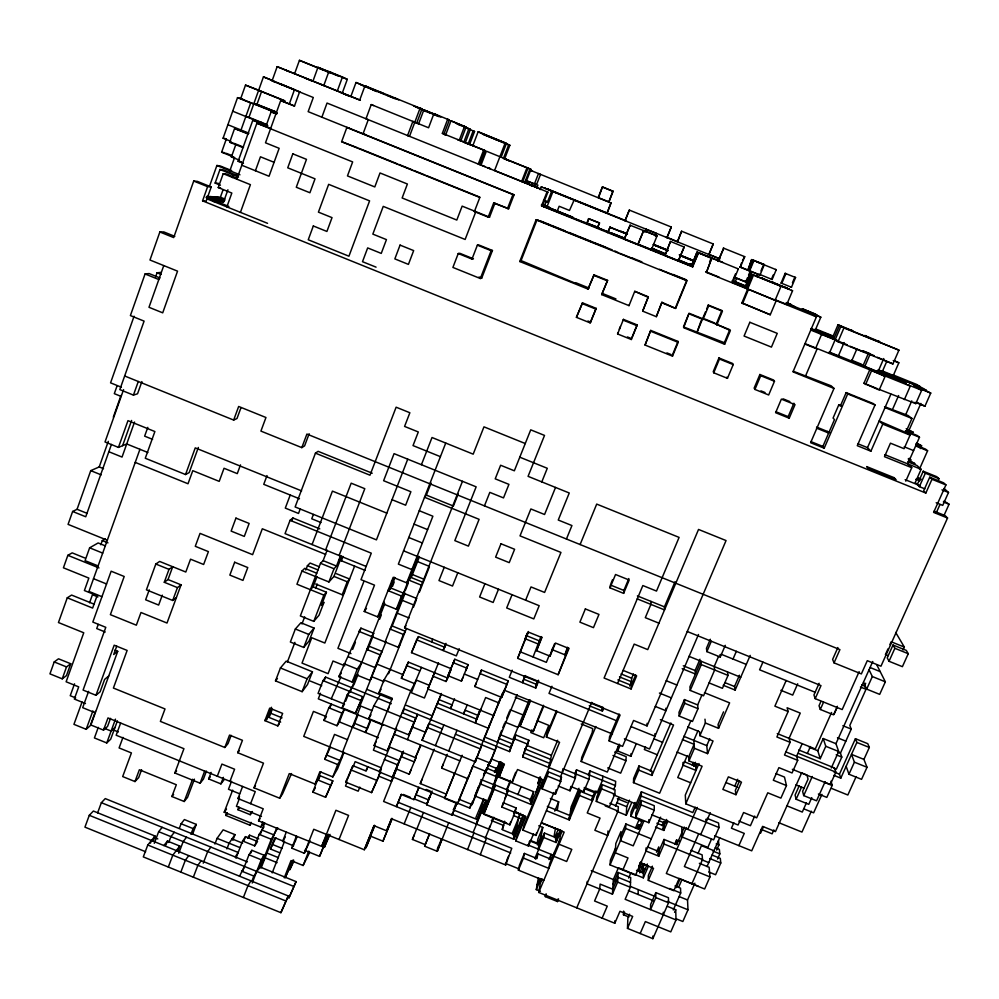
<?xml version="1.0" encoding="UTF-8"?>
<svg xmlns="http://www.w3.org/2000/svg" width="999" height="999" viewBox="0 0 999 999"><rect width="100%" height="100%" fill="white"/><g stroke="black" fill="none" stroke-linecap="round" stroke-linejoin="round"><path stroke-width="1.5" d="M654.245 810.177L654.245 805.706L641.196 800.424L635.851 812.861L635.714 817.382L648.851 822.701L654.245 810.177L641.096 804.844L641.196 800.424M629.582 914.185L627.872 918.106L627.484 928.396L652.859 938.673L652.859 936.038M638.948 765.983L638.823 770.129L651.922 775.424L651.935 771.24L638.948 765.983L633.641 778.421L633.478 782.642L659.627 793.231L690.971 720.466M679.095 878.645L673.813 890.721L648.301 880.381L648.351 875.536L652.397 866.195M648.851 822.701L648.875 819.667M650.923 601.386L650.898 604.395L645.304 617.669L658.915 623.176M619.155 714.048L609.502 736.9L609.153 740.921L622.589 746.353L633.578 720.466L647.052 725.923L647.09 723.313M646.053 847.914L646.016 851.011L658.803 856.18L664.073 844.03L663.998 839.435L676.71 844.58L684.327 827.097M628.608 878.046L630.869 872.801L643.331 877.846L643.568 863.885L646.278 864.984M613.311 794.792L636.138 804.033L635.988 808.416L641.296 796.066L641.395 791.77L692.831 812.587L695.204 807.13M638.111 894.492L638.224 889.622M640.646 862.025L638.798 866.295L638.686 870.828L641.995 863.186M620.691 836.076L625.874 823.988L638.573 829.145L638.698 824.687L641.495 825.823M640.172 933.528L645.366 921.577L670.779 931.88L676.023 919.917L625.149 899.3L630.344 887.274L630.694 877.559L618.144 872.477L613.049 884.34M645.054 345.055L650.724 330.407L678.009 341.421L678.196 342.357L672.514 356.144L645.054 345.055L650.724 330.407M622.802 870.054L628.009 857.954L615.234 852.784L615.809 843.543L620.941 831.58L620.441 840.646L633.229 845.828L643.706 821.465L630.881 816.27L631.056 811.875L635.114 802.422M617.981 746.952L617.694 750.986L630.906 756.33L631.031 753.621M628.883 916.97L623.463 914.772L623.626 911.1M660.639 817.157L635.551 875.224L610.052 864.884L625.661 828.483L625.874 823.988M616.545 811.275L626.286 815.221L626.698 806.705L629.495 800.149M580.107 544.542L596.703 504.095L679.095 537.4L656.505 591.071L642.844 585.551L604.083 678.034L631.106 688.973L631.655 678.221L633.453 673.95M607.692 767.919L620.666 773.164L625.961 760.726L626.173 756.68L614.71 752.047M587.25 881.418L587 883.853L612.424 894.155L617.607 882.117L618.144 872.477M541.021 879.095L538.711 892.432L614.797 923.251L614.947 920.678M612.424 894.155L613.349 879.545L618.406 867.756L629.482 872.239M576.748 907.841L618.069 811.088L618.331 806.717L609.852 803.283M610.052 864.884L610.377 860.151L615.521 848.139M614.785 794.193L615.084 789.847L602.035 784.565L596.753 797.027L596.303 801.423L609.44 806.742L614.785 794.193L601.635 788.873L602.035 784.565M613.623 789.697L615.384 785.576L615.671 781.355L589.959 770.941L588.236 775.049M608.004 830.943L607.654 835.476L594.867 830.294L600.049 818.106L587.237 812.924L596.465 791.171M661.962 302.897L675.636 308.429L661.9 302.272L656.331 316.671L642.669 311.151L648.326 296.79L634.752 291.321L629.008 305.632L601.685 294.605L607.604 280.357L594.043 274.875L588.036 289.086L519.755 261.513L536.076 219.842L537.937 219.917M623.875 590.446L610.352 584.977L610.002 587.849L623.626 593.369L623.875 590.446L628.846 578.533M602.822 776.148L602.434 780.331L597.19 792.707L584.253 787.474M589.248 705.744L602.397 711.063L602.784 707.354L591.046 702.609M651.498 249.837L664.785 254.583M570.679 786.475L583.716 791.757L588.985 779.282L589.959 770.941M583.716 791.757L584.065 788.898M579.595 795.504L580.157 791.258L592.882 796.415L592.419 800.699L579.595 795.504L569.293 819.942L546.565 810.738M642.669 311.151L648.326 296.79M619.168 744.155L607.33 772.065L581.193 761.488L581.743 757.417L592.245 732.454L592.707 728.621L581.231 723.975M545.691 894.242L545.304 896.615L557.504 901.56L557.842 899.162M569.293 819.942L571.166 806.88L578.995 788.286M558.216 786.001L570.042 790.796L575.324 778.221L576.523 769.842L615.384 785.576M570.042 790.796L570.466 787.911M554.682 851.66L553.946 856.33L566.67 861.488L571.79 849.4L559.04 844.23L560.439 835.139L562.125 831.143M556.843 838.074L544.48 833.066L543.681 837.487L556.131 842.532L557.542 833.666L555.357 838.848M554.07 836.563L555.469 828.034M557.242 810.389L558.653 801.822L550.324 798.451M560.739 781.455L561.463 777.147L548.214 771.777L542.919 784.452L542.057 788.823L555.382 794.217L560.739 781.455L547.377 776.048L548.214 771.777M562.175 772.901L562.649 770.104M636.937 325.699L637.075 324.887L623.438 319.38L617.594 333.966L631.318 339.51L636.937 325.699L623.189 320.142L623.438 319.38M555.382 794.217L556.156 789.809M540.409 891.295L536.288 889.622L538.386 877.809M548.938 859.59L551.148 854.357L550.399 858.965L537.862 853.895L537.012 858.541L524.388 853.421L519.38 865.384L518.381 870.141L543.768 880.431M538.711 849.312L542.769 827.409L538.773 825.786M542.882 780.082L523.913 825.561L522.927 830.144L535.976 835.439L536.426 833.116M549.025 767.569L551.398 755.331L557.692 740.234M631.318 339.51L631.505 338.586L627.422 336.938M525.137 816.233L516.77 836.313L515.746 840.858L528.483 846.016L529.408 841.433M518.381 870.141L523.426 858.091L524.388 853.421M536.038 792.195L540.859 778.508M551.673 649.45L564.972 654.832L567.42 647.24M522.927 830.144L559.565 742.294L546.378 736.962L547.215 733.041L556.53 710.601M523.526 643.244L517.669 658.341L558.141 674.712L568.581 647.789M495.254 785.027L483.753 814.285L509.865 824.862L515.034 812.412L501.96 807.117L508.254 790.284L495.254 785.027L494.043 789.322L530.944 804.407L533.653 791.695L510.039 782.13M296.416 836.163L291.72 848.151L304.308 853.258L313.761 829.27L364.298 849.749L373.938 825.674L386.601 830.806L391.458 818.73L505.681 864.997L511.775 848.313L398.226 802.322L396.328 806.618L401.211 794.467L413.936 799.625L418.956 787.312M451.673 814.06L513.848 839.247L519.717 813.561M505.681 864.997L506.505 861.463M515.034 812.412L516.096 807.954L503.121 802.697M530.294 699.974L520.017 726.285L533.204 731.618L539.348 715.122M509.865 824.862L510.589 821.827M541.745 636.937L536.538 650.699L550.049 656.168L550.586 653.908M575.324 778.221L522.727 756.93L528.921 740.321L515.859 735.027L510.689 747.589L484.59 737.025L502.335 693.581M522.727 756.93L523.401 754.22M504.67 821.203L502.509 829.807L514.86 834.814M503.808 764.26L499.2 776.785L512.312 782.092L513.399 777.846M512.2 670.179L509.29 677.31L535.776 688.036L537.574 680.968L535.851 685.164M501.96 807.117L502.734 804.17M410.626 730.893L415.734 718.144L402.485 712.774L404.42 709.028L509.577 751.598L515.859 735.027M486.538 838.086L480.294 854.707M488.973 829.17L489.772 826.26M509.577 751.598L511.775 743.631L498.826 738.386M533.079 656.98L541.021 636.563M498.801 772.539L497.639 776.648L510.439 781.83L506.505 791.333M500.274 762.112L492.594 788.885L479.82 783.703L481.493 779.62M523.876 677.996L524.537 675.686L536.276 680.444M506.63 823.001L482.554 813.261L487.15 800.848M634.752 291.321L648.276 297.377M473.913 832.979L467.607 849.575M476.535 824.138L483.966 799.088M481.955 744.954L476.76 757.667L489.997 763.024L495.204 750.324L499.6 735.813M489.997 763.024L496.428 746.278M472.989 766.158L486.101 771.478L487.375 767.307L472.09 804.57L459.14 799.325L463.636 788.311M484.415 772.839L483.566 775.586L486.376 768.718M479.383 785.102L474.026 798.85M472.09 804.57L473.464 800.211M629.008 305.632L629.208 304.995M428.496 799.587L430.07 795.691L426.66 804.769L452.11 815.084L457.067 802.934L469.817 808.091L470.729 805.219M507.005 684.44L508.154 680.843L481.468 670.042L474.85 686.55L501.698 697.427L507.005 684.44L480.119 673.551L481.468 670.042M501.698 697.427L508.154 680.843M500.037 699.213L498.838 702.884L485.639 697.539L475.287 722.976L479.333 711.725L477.097 717.232M494.867 711.85L493.643 715.609L427.734 688.923L434.54 672.702M489.722 724.45L488.461 728.296L435.801 706.98L425.624 732.317L412.5 727.01L408.728 734.839L368.743 718.643L373.826 705.781L380.244 694.78M442.22 728.87L428.971 723.501L422.065 740.234L475.387 761.825L484.59 737.025M475.387 761.825L476.76 757.667M617.594 333.966L617.882 333.092M454.595 773.388L444.592 798.426L457.642 803.708L459.14 799.325M448.688 822.764L437.3 851.335L424.625 846.203L429.558 833.653M452.11 815.084L456.88 802.684M437.2 849.487L438.374 846.116M437.3 851.335L441.608 840.084M160.052 277.984L149.126 273.564L145.067 273.963L130.394 315.572L144.093 321.116L119.83 389.61L133.441 395.104L137.55 393.768L141.883 381.606M174.8 236.363L163.824 231.93L159.865 231.993L149.975 260.015L177.547 271.154L162.712 312.837L148.988 307.292L163.761 265.584M134.078 316.221L110.564 382.842L121.354 387.212M103.509 468.668L99.226 466.933L90.747 470.641L77.06 509.29L72.64 511.476L68.069 524.375L107.305 540.259M117.133 385.701L114.311 393.656L120.941 396.341M155.632 276.873L157.068 272.789L160.951 272.415M211.214 186.975L207.617 186.676L202.572 200.861L206.206 201.049L211.214 186.975L197.427 181.406L193.706 181.056L173.689 237.575L159.865 231.993M113.337 417.12L121.029 395.417M123.576 389.647L105.02 441.97L118.444 447.402L126.723 443.956L147.864 452.51M84.828 557.991L72.19 552.872L67.857 555.319L63.424 567.807L88.849 578.096L84.403 590.534L97.103 595.679L92.632 608.079L67.27 597.814L58.454 622.539L83.754 632.779L66.121 681.78L78.709 686.875L74.313 699.038L85.477 703.558M99.226 466.933L108.292 441.371M111.438 444.443L85.739 516.77L72.64 511.476M230.956 141.383L223.089 138.199L237.525 97.64L242.794 99.238M133.441 395.104L138.287 381.493M209.553 186.114L216.883 165.497L220.18 165.946L231.631 170.567M233.179 156.868L221.628 152.198L226.373 138.861L223.089 138.199M258.716 90.247L245.504 85.115L240.709 98.614L277.297 113.386M118.444 447.402L127.972 420.654L154.882 431.543L145.28 458.254L185.539 474.537L189.186 472.589L198.364 447.452M220.442 185.202L215.135 183.067L219.98 169.493L223.326 169.917L236.501 175.237L233.254 174.862L232.292 177.572M243.019 147.615L229.695 142.233L234.578 128.546L248.414 133.566M122.615 445.666L131.606 420.454M105.282 545.841L98.139 542.957L89.635 547.814L85.065 560.639L98.102 565.921M134.553 422.015L122.04 457.067L108.854 451.723M226.873 206.893L231.83 193.057L218.257 187.562L223.214 173.676L226.611 174.076L237.412 178.434M239.261 160.102L231.406 156.93L235.727 144.843M241.021 130.02L250.687 102.959L256.818 104.795L261.601 91.421L258.591 90.397M54.221 661.937L49.95 673.863L62.238 678.845L66.471 675.599L70.729 663.748L58.504 658.803L54.221 661.937L66.521 666.92L70.729 663.748M227.922 189.773L223.564 201.948L220.192 201.773L206.843 196.378L220.392 197.228L223.027 189.885M229.87 170.742L234.615 157.442L231.406 156.93M245.854 116.508L248.963 117.333L263.436 76.873L273.626 80.919M100.799 544.755L102.298 540.571L105.357 538.811M243.444 163.411L238.124 161.264L252.822 120.217L267.869 125.837M139.935 449.3L88.948 591.433L101.96 596.703M147.802 427.372L144.643 436.151L152.585 439.36M236.813 179.171L256.868 123.239L270.879 128.434M349.325 128.272L346.853 127.497L341.633 141.696L479.82 197.477L474.4 211.551L488.199 217.133L493.643 203.059L508.641 208.766L514.073 194.78L308.154 111.651L313.299 97.502L272.065 80.869L277.16 66.658L359.74 99.987L364.985 85.789L422.003 108.978L416.72 123.027L412.874 121.391L407.53 135.639L409.515 136.351L420.129 108.042L422.003 108.978M62.238 678.845L66.521 666.92M89.56 602.784L92.457 594.705L97.977 596.94M276.76 113.811L271.129 111.863L266.184 125.612L252.822 120.217M240.434 212.375L250.412 184.665L223.214 173.676M255.419 170.754L260.452 156.793L274.088 162.313M294.568 105.956L280.707 100.574L265.497 142.807L279.158 148.314L269.043 176.249L241.808 165.247M74.525 683.816L70.242 695.704L75.699 697.914M294.53 73.914L299.438 60.327L324.413 70.417M98.227 624.425L96.728 628.571L105.232 632.017M289.485 103.484L294.48 89.66L263.436 76.873M299.55 91.958L294.43 106.106L280.707 100.574M82.043 701.997L73.938 724.35L86.189 729.307L90.222 725.711L95.454 711.375M88.599 691.345L82.68 707.679L95.33 712.799M321.129 84.44L323.776 85.552L328.871 71.553L331.431 72.752L317.969 67.32L312.924 81.219L310.227 80.082M181.081 584.84L177.447 587.612L164.273 582.28L168.019 579.545L181.081 584.84L167.008 623.039L140.984 612.499L136.351 625.187L110.377 614.66L124.201 576.485L111.151 571.203L92.82 622.065L105.794 627.322L83.079 690.072L95.966 695.292L114.186 645.192L127.135 650.436L113.399 688.049L165.01 708.953L160.377 721.39L224.825 747.489L228.034 743.581L231.156 735.364M86.189 729.307L92.882 710.913M116.733 646.191L113.699 654.507L117.732 651.311L114.897 650.162M117.732 651.311L90.884 724.999L103.521 730.119L107.567 726.41L110.527 718.343M185.539 474.537L195.255 447.877L301.611 490.896M325.587 554.383L262.312 528.783L252.61 554.67L200.037 533.391L195.28 546.303L208.404 551.623L203.634 564.485L190.534 559.19L185.802 572.027L159.64 561.438L155.819 564.035L146.416 589.835L172.702 600.474L176.373 597.602M98.277 727.384L94.418 737.949L106.756 742.944L110.677 739.223L117.42 720.853M149.251 589.872L145.629 599.787L158.654 605.069L162.288 595.154M321.878 117.195L327.035 103.059L547.889 192.12L542.445 206.019L611.613 233.316M103.521 730.119L107.992 717.931L183.941 748.701L174.825 772.976L200.087 783.204L203.409 779.108L206.443 771.091M342.432 77.035L347.302 79.333L342.257 93.094L337.312 91.021L342.432 77.035L328.871 71.553M164.273 582.28L169.006 569.368L172.715 566.733L168.019 579.545M106.756 742.944L115.472 719.155M120.642 723.051L116.171 735.239L255.257 791.595L250.599 803.671M380.969 92.407L383.141 93.456L356.006 82.505L350.861 96.491L360.352 100.312M124.663 375.986L233.666 420.067L238.661 406.468L265.959 417.507L260.914 431.093L301.81 447.627L304.595 445.866L309.153 433.753M153.122 841.27L155.082 836.051L93.382 811.038L89.298 815.296L84.94 827.147L145.642 851.747M240.959 407.729L236.988 418.519L233.666 420.067M172.702 600.474L177.447 587.612M122.977 737.387L119.093 747.939L131.418 752.934L122.677 776.573L134.977 781.555L138.686 777.584L141.596 769.767M97.615 812.849L101.361 802.684L105.27 798.601L238.174 852.472L235.215 856.942M443.831 134.291L449.363 120.017L433.916 113.611L428.583 127.772L371.228 104.583L365.959 118.856L368.269 119.705L363.049 133.816L365.372 134.528M240.509 464.872L237.275 473.626L224.038 468.269L219.206 481.368L192.782 470.679L188.012 483.753L135.227 462.4M134.977 781.555L139.361 769.767L176.323 784.739L171.89 796.515L184.191 801.498L187.55 797.377L194.43 779.17M267.008 475.586L263.748 484.328L299.488 498.788M155.082 836.051L147.777 845.004L143.307 856.905L280.919 912.686L288.261 895.953L89.298 815.296M418.606 123.839L423.851 109.89L437.412 115.36M150.474 843.119L151.461 840.496M301.81 447.627L306.905 434.066L839.922 649.612L834.04 662.861L861.363 673.913L867.294 660.676L880.968 666.208L947.539 518.019L945.179 515.646L934.14 511.188M154.283 843.318L158.666 831.668L162.188 827.347M290.222 495.042L285.302 508.104L298.514 513.449L300.162 509.103M165.959 844.967L167.432 841.058L179.77 846.053L177.797 851.26M319.78 528.858L292.932 517.994L290.072 520.317L285.04 533.628L366.133 566.433M372.227 473.214L318.119 451.336L315.447 453.146L295.117 506.955L376.448 539.86L407.742 459.178M168.719 842.457L170.916 836.638L174.363 832.279M184.191 801.498L192.607 779.232M291.933 520.629L292.932 517.994M179.47 828.034L181.094 823.75L184.39 819.567L196.303 824.4L192.532 834.327M445.404 134.965L442.357 133.329L447.714 119.168L449.363 120.017M168.319 867.045L172.827 855.156L179.77 846.053M200.087 783.204L204.67 771.103M445.716 134.778L450.986 120.842L466.058 127.098L460.801 140.909L457.704 139.573L485.027 150.599L479.67 164.585L478.259 164.098L483.666 150.012L442.357 133.329M178.759 853.246L183.179 841.595L186.526 837.212M223.988 779.907L220.904 783.89L208.654 778.92L211.126 772.402M190.921 834.315L193.094 828.608L196.303 824.4M224.825 747.489L229.533 735.089L242.445 740.309L237.712 752.709L263.486 763.161L253.996 787.824L279.708 798.238L282.492 793.955L291.546 773.551M313.386 514.448L311.738 518.793L320.991 522.539M180.831 872.115L185.352 860.239L188.761 855.619M217.307 776.223L221.928 764.085L234.59 769.218L229.957 781.343M459.265 140.247L464.56 126.324M468.968 128.596L463.798 142.195L465.259 142.832L470.404 129.333L457.043 123.789M220.904 783.89L223.389 777.359M316.758 573.214L304.72 568.344L301.973 571.053L296.94 584.24L323.863 595.129L326.436 592.232L313.087 586.838L310.402 589.685M312.063 544.567L332.43 491.121L386.813 513.124M305.781 570.004L307.442 565.671L310.102 563.049L319.318 566.783M469.518 144.655L474.55 131.481L473.189 130.769L468.119 144.056L466.695 143.444M193.344 877.184L197.877 865.321L201.199 860.651M472.814 145.717L478.134 131.793L506.456 143.394L501.136 157.193L499.925 156.656M231.543 781.268L228.484 789.272L239.623 793.78M203.247 863.173L207.692 851.535L210.864 847.077M263.661 822.814L260.864 827.085L224.201 812.237L232.655 790.147M275.487 680.881L280.432 667.969L286.176 661.151L312.45 671.79L307.53 684.502L302.123 691.67L275.487 680.881L277.435 678.533M295.354 628.995L290.359 642.02L303.746 647.439L309.141 640.921L314.086 628.096L300.886 622.752L295.354 628.995L308.753 634.415L314.086 628.096M327.148 550.112L323.127 560.639L320.504 563.286L300.349 615.933L313.773 621.366L319.031 615.234L324.001 602.322L321.428 605.269L326.436 592.232M325.587 550.037L351.186 483.179L364.797 488.686L339.098 555.506M313.087 586.838L316.983 576.66M214.91 844.043L217.095 838.336L223.139 829.844L234.977 834.64L232.817 840.259M251.336 823.101L249.925 825.199L225.861 815.446L226.96 812.574M264.897 720.654L269.68 708.154L282.642 713.411L277.834 725.898L264.897 720.654L270.704 713.261L282.03 717.844M287.362 662.037L294.917 642.332M301.96 623.95L304.683 616.87M315.597 588.399L317.232 584.115M266.758 719.68L271.516 707.28M326.698 835.214L321.641 846.39L258.566 820.828L263.224 808.79L237.962 798.551L242.607 786.475M269.131 717.344L272.277 709.153M481.043 165.06L486.376 151.186L530.956 169.343L525.724 182.767L523.726 182.118L538.848 188.062L537.962 187.775M239.485 798.338L236.426 806.318L261.463 816.47M252.422 811.525L250.25 814.697L237.924 809.702L238.936 807.08M303.746 647.439L308.753 634.415M313.773 621.366L323.863 595.129M301.973 571.053L328.921 581.955L334.003 568.743L336.513 566.058L340.559 555.531M226.898 848.9L229.096 843.206L234.977 834.64M328.921 581.955L333.966 576.411L341.77 556.156M458.241 253.534L452.897 267.432L480.332 278.521L481.718 278.097L492.445 250.487L478.783 244.967L477.372 245.142L471.99 259.078L458.241 253.534L459.802 253.296L473.439 258.803L471.99 259.078M341.408 560.789L343.069 556.468M505.282 142.757L494.58 170.517L536.126 187.2M250.25 814.697L251.261 812.075M508.753 144.655L503.508 158.229L504.67 158.741L509.865 145.267L482.23 133.953L503.296 142.607M235.964 858.203L242.607 840.971L245.504 836.65L257.517 841.508L254.708 845.878L242.607 840.971M243.856 840.921L245.504 836.65M249.925 825.199L251.036 822.327M302.123 691.67L307.105 678.771L312.45 671.79M315.734 584.028L342.232 594.755L347.24 581.78L349.6 579.033L336.438 573.701M248.539 837.999L249.613 835.201L258.753 838.91M354.595 566.121L324.85 643.031L311.775 637.737L302.01 663.099L328.084 673.663L333.004 661.013L344.755 665.771M488.199 217.133L489.535 217.183L494.93 203.234L508.641 208.766M239.498 876.273L244.468 866.445M242.782 870.791L248.976 854.794L251.86 850.311L264.048 855.244L258.429 869.692M250.749 853.196L251.86 850.311M260.864 827.085L262.874 821.902M254.708 845.878L259.178 834.365L264.011 826.897M260.289 834.365L264.735 822.901M323.039 680.619L318.069 693.418L344.518 704.12L342.095 707.854L355.419 713.249L362.762 696.69L323.039 680.619L325.587 677.11L391.283 703.708M324.488 679.932L325.587 677.11M480.332 278.521L491.133 250.699L492.445 250.487M507.467 208.641L512.937 194.543L514.073 194.78M279.708 798.238L289.273 773.601L315.06 784.053L320.092 775.736L332.804 780.881L325.587 797.277L312.799 792.095L320.804 771.678M320.479 693.269L318.306 698.85L383.316 725.174M363.886 581.493L337.924 648.326L350.999 653.621M243.381 897.477L247.989 885.626L250.936 880.818M521.653 181.443L527.035 167.595L528.034 168.044L522.702 181.781L520.604 181.106M251.835 881.28L253.858 876.086L259.553 866.807L296.079 881.605L288.948 897.901L296.079 881.605M252.21 883.016L261.251 859.777L264.048 855.244M524.737 182.442L529.994 168.918M260.115 867.994L271.291 839.272L277.759 827.834M261.226 867.744L276.785 827.784M474.85 686.55L476.248 682.954M279.695 852.759L270.479 849.025L274.875 837.761L284.091 841.495M270.479 849.025L275.849 837.736M383.928 681.63L372.177 676.872L370.005 680.344L356.843 675.024L352.197 682.055L338.836 676.648C346.041 660.401 353.534 644.28 360.939 628.146L374.051 633.453M384.39 602.26L379.857 613.848L377.697 616.92L364.235 611.475L374.5 585.139L361.001 579.67L371.278 553.171L290.072 520.317M421.428 464.71L432.018 437.512L473.189 454.158L483.966 426.848L525.262 443.531M331.293 698.763L340.921 676.773M531.243 185.839L532.267 183.204L533.004 183.454L531.98 186.076M336.988 725.724L341.933 713.099L344.305 709.377L339.398 721.915L336.988 725.724L323.901 720.416L328.833 707.791L331.306 704.12L329.67 708.303M352.659 649.375L355.407 642.32M359.827 630.981L360.939 628.146M534.852 186.975L535.851 184.415L525.549 180.344M536.775 187.974L537.899 185.102L536.538 184.64L540.521 174.438L538.498 173.551L534.44 183.941L535.851 184.415M293.594 845.828L282.655 841.395L286.214 832.279M272.203 872.889L284.54 841.295M540.197 189.598L541.246 186.925L542.607 187.375M472.664 766.196L467.857 778.708L441.683 768.119L443.294 763.985M456.993 730.319L448.713 751.023M342.095 707.854L347.14 694.979L354.17 684.215L358.017 674.387M352.197 682.055L357.267 669.105L361.838 662.25M377.697 616.92L393.169 577.372L406.693 582.854L410.539 577.272L422.527 582.117M445.741 443.057L398.364 564.123L411.9 569.605L413.798 566.895M345.629 701.273L349.513 691.333M388.948 590.634L394.193 577.235M392.033 499.7L405.644 505.207L410.889 491.745L383.616 480.719L394.068 453.646L476.148 486.838L454.82 540.621L468.419 546.128L479.095 519.33L424.525 497.265L426.348 495.104L431.068 483.054M350.199 691.982L384.802 603.646M390.434 589.235L394.967 577.672M315.06 784.053L319.905 771.69L332.817 776.922L337.6 768.706L344.006 752.409M342.395 756.493L337.687 764.535L324.75 759.302L334.503 734.415L347.465 739.66M367.395 650.436L372.939 636.288M379.608 619.255L381.281 614.984M392.47 586.425L394.155 582.13L391.521 581.056M610.926 233.454L678.546 260.751L684.153 247.04L670.479 241.433L665.109 255.544L692.382 266.546L698.401 252.959L692.682 266.895L541.545 205.869L547.027 191.858L547.889 192.12M324.75 759.302L330.444 747.065M318.506 779.782L320.092 775.736M294.88 842.269L296.965 836.987M544.093 206.943L546.203 201.548L547.527 201.823L551.71 191.159L554.17 191.945M546.753 207.355L552.959 191.558M284.278 877.784L291.021 860.589L303.122 865.496L309.702 852.297M285.202 877.472L291.646 863.036M292.757 860.214L285.289 877.746M293.606 860.027L289.747 869.842L293.893 861.225M355.419 713.249L362.762 696.69M382.842 603.771L396.316 609.228L401.498 596.053L404.77 591.233M406.693 582.854L432.879 516.221L419.268 510.714M417.944 556.343L398.339 606.218L396.316 609.228M370.005 680.344L380.057 654.795L382.155 651.498L369.056 646.203L366.858 649.45L380.057 654.795M385.102 641.97L404.295 593.169M405.419 590.284L408.266 583.054M409.403 580.157L418.768 556.368M423.451 812.537L416.833 829.008M332.817 776.922L337.687 764.535M342.57 752.11L360.602 706.281M371.815 710.539L360.015 705.756L386.051 641.595M392.182 625.998L405.319 631.306L403.396 634.452L390.159 629.095L392.182 625.998L405.094 593.194M411.301 577.422L419.23 557.267M325.587 797.277L332.804 780.881M343.294 752.259L340.06 760.476L327.222 755.281M353.571 726.136L357.917 715.097M280.919 912.686L288.261 895.953M557.092 211.526L559.153 206.269L569.492 210.439L574.138 200.062M310.002 840.733L304.308 853.258M303.122 865.496L308.791 851.123M382.08 724.038L392.282 698.289L378.921 692.881L384.028 679.944L390.234 669.492M609.153 740.921L620.104 715.022L404.62 627.809L462.462 481.306M413.436 607.28L416.296 600.024M419.455 592.02L422.04 585.464L408.628 580.032M422.565 584.153L429.32 567.057M458.166 494.006L453.409 506.043L426.348 495.104M358.666 631.268L398.314 647.315L403.396 634.452M378.996 776.036L371.553 792.607L345.729 782.155L352.897 765.684L365.734 770.878L367.882 766.807L366.258 770.878M370.317 719.917L365.372 732.429L366.82 729.882M388.561 673.713L406.443 628.471M348.576 776.61L352.897 765.684M370.279 721.703L367.545 728.608L354.657 723.388L352.385 727.172M321.641 846.39L335.926 810.276L348.589 815.409L339.023 839.51M347.103 781.967L345.504 786.026L358.204 791.171L359.815 787.112M352.997 767.07L355.144 761.65L380.619 771.965M424.825 844.467L412.437 839.46L414.185 835.039M304.533 850.274L319.58 856.368L328.334 834.227M328.621 835.039L319.58 856.368M328.896 835.851L324.338 847.402L330.057 834.402M444.243 567.282L438.973 580.556L452.522 586.038L457.804 572.764M396.578 728.708L387.287 750.936L374.101 745.604L382.492 724.425M421.441 667.407L414.56 683.591L401.373 678.259L408.341 662.1L447.639 678.009L451.036 669.542M432.842 676.161L446.041 681.505L451.186 668.718L411.526 652.659L416.62 639.81L418.456 636.625L444.717 647.252L445.854 644.417M375.05 746.003L373.401 750.162L399.338 760.664L392.382 777.284L379.333 771.99L389.685 747.102M401.373 678.259L408.341 662.1M418.456 636.625L411.526 652.659M586.975 222.69L588.573 218.656L599.512 222.939L597.377 228.284M587.387 222.702L588.973 218.694M598.201 197.552L602.422 186.913L613.111 191.333L608.903 201.898L598.538 197.715L602.422 186.913M395.404 729.445L410.801 690.784L414.56 683.591M484.453 505.869L489.822 492.37L503.508 497.902L508.928 484.365L495.217 478.833L500.624 465.247L514.348 470.791L530.731 429.845L544.517 435.414L528.071 476.348L569.255 492.994L558.254 520.029L571.94 525.561L566.433 539.023M387.287 750.936L396.278 728.358M371.553 792.607L379.932 773.338M431.58 641.945L432.717 639.098M381.293 769.242L378.559 776.073L391.396 781.28L393.356 777.135L455.656 802.359M597.027 228.309L599.512 222.939M612.862 191.134L608.903 201.898M548.376 189.286L547.764 189.086L606.992 212.987L611.001 202.934L607.267 213.062M607.604 232.58L610.039 227.185L627.147 234.091M607.904 232.53L610.039 227.185M408.728 734.839L417.57 714.347L407.455 739.622M445.954 643.381L443.094 650.524L444.717 647.252M576.411 317.332L582.517 302.859L596.166 308.366L590.646 322.09L590.134 322.877L576.411 317.332L582.517 302.859M394.368 773.089L402.672 752.359M428.908 686.788L424.413 698.014L411.351 692.732L416.383 680.082L429.47 685.376L438.486 662.824M391.396 781.28L403.459 751.136M594.043 274.875L588.036 289.086M396.615 768.98L383.616 801.46L510.714 852.946M402.06 755.381L403.146 752.659L401.261 756.63L414.135 761.85L415.921 757.829L389.323 746.915M374.4 825.236L364.298 849.749M374.325 826.136L371.203 833.216M374.775 825.723L365.884 847.939L371.066 835.688M629.32 210.09L625.037 220.754L629.32 210.09L671.278 227.023L666.945 237.675L671.278 227.023M447.989 675.686L454.795 659.253L468.131 664.647L461.413 681.118L447.989 675.686L454.795 659.253M484.927 583.741L479.607 596.99L493.144 602.472L498.489 589.235M428.971 723.501L422.065 740.234M420.554 744.929L415.497 757.517L420.866 745.554M459.203 648.738L456.331 655.881L416.62 639.81M590.134 322.877L596.166 308.366M430.706 719.667L441.421 693.481M392.382 777.284L396.328 768.968L409.178 774.175L415.921 757.829M435.801 706.98L441.358 694.105M607.604 280.357L601.685 294.605M624.45 238.911L630.169 225.162L624.213 239.036L637.849 244.53L643.606 230.594M391.783 818.343L386.601 830.806M398.226 802.322L401.461 794.28M370.592 836.188L382.954 841.195L391.895 818.93M392.22 818.568L382.954 841.195M435.389 745.629L443.856 724.987M541.795 481.893L547.29 468.294L519.792 457.192M404.145 823.863L410.839 807.429M413.936 799.625L418.843 787.449M446.178 794.08L420.279 783.578L434.215 749.188M454.495 698.776L450.537 708.591L452.072 704.919L439.11 699.675M637.974 244.38L643.693 230.544L657.017 235.926L629.982 225.175M644.855 231.918L646.041 229.183L644.979 231.83M655.394 236.176L656.455 233.391L645.941 229.246M412.437 839.46L416.82 828.533M432.142 791.096L426.81 803.995L414.385 798.963M619.28 329.22L620.367 326.536M651.523 249.638L657.017 235.926M426.66 804.769L431.58 792.607M441.683 768.119L447.227 754.282M467.295 704.607L463.598 713.873L465.047 710.164L478.009 715.421L480.269 709.852M512.062 594.717L506.693 607.954L533.791 618.905L539.185 605.694L403.559 550.824M555.531 487.437L544.567 514.497L530.881 508.966L520.017 535.876L560.951 552.435L544.605 592.432L531.018 586.937L525.624 600.199M424.625 846.203L429.533 834.153M665.022 255.294L670.479 241.433M480.644 709.365L476.66 719.168L437.475 703.296M632.067 337.225L637.075 324.887M444.592 798.426L462.15 755.256M681.593 231.219L677.422 241.895L681.593 231.219L713.236 243.968L708.865 254.595L713.236 243.968M438.811 845.566L441.483 839.023M453.833 808.79L456.518 802.197M678.358 260.477L684.153 247.04M661.9 302.272L656.331 316.671M464.198 786.937L468.706 775.886M457.642 803.708L476.411 757.779M483.291 740.958L503.484 691.533M527.422 632.941L525.074 638.698L538.374 644.08M524.063 641.945L528.321 631.505M517.669 658.341L528.396 632.092L541.933 637.562L536.538 650.699M691.495 265.572L697.027 252.073L722.639 262.25M697.027 252.073L691.783 265.884L678.171 260.19L678.546 260.751M469.817 808.091L472.589 801.323M478.708 786.413L474.812 795.916L487.574 801.086M501.685 730.394L499.987 734.527L512.837 739.722L529.32 699.725M502.809 727.647L504.507 723.513M506.768 718.006L509.59 711.113M675.474 307.754L686.725 280.332M487.949 765.921L489.085 763.149M497.639 742.307L517.182 694.667M675.636 308.429L686.987 280.781L536.076 219.842M486.101 771.478L490.684 760.289M525.462 675.549L522.527 682.679L523.538 679.158L536.688 684.477L538.436 680.232M475.874 817.669L483.404 799.337M494.468 772.439L496.228 768.169M499.612 762.187L496.965 768.618L487.599 764.822M495.854 772.477L500.112 762.125M477.147 819.068L480.332 811.338M499.537 764.672L500.611 762.062M477.485 819.43L479.083 815.546M498.426 768.556L501.123 761.987M476.211 823.725L485.914 800.162M496.203 775.149L497.29 772.502L487.637 768.593M473.289 832.017L486.313 800.386M501.073 764.522L496.141 776.51L485.039 772.015M492.132 788.735L502.709 763.061M482.554 813.261L502.697 764.372M709.552 262.088L711.251 257.979L710.364 257.455M683.99 325.524L688.486 314.61M672.939 353.733L678.009 341.421M724.65 344.268L724.1 343.306L729.782 329.682L689.048 313.236L683.653 327.709L724.65 344.268L730.381 330.532L716.196 324.2L721.877 310.527L708.279 305.045L706.58 309.141M706.43 272.44L711.7 258.242L706.43 272.44L816.408 316.845L792.994 371.865L834.003 388.424L810.626 442.707L824.212 448.201L847.676 393.943L846.153 392.607L840.309 406.118L838.848 404.695L833.066 418.069L834.477 419.592L822.876 446.441L824.212 448.201M483.753 814.285L494.043 789.322M499.2 776.785L504.383 764.21L491.258 758.89M520.017 726.285L530.506 700.823M535.776 688.036L538.711 680.906M549.3 655.182L546.353 662.349L519.792 651.61M550.861 652.784L554.62 643.668M550.049 656.168L555.456 643.044L568.98 648.513L558.141 674.712M717.856 261.251L723.726 248.202L718.244 261.476M491.783 820.891L492.869 818.268M485.177 838.361L493.868 817.319M507.042 788.486L510.389 780.381M531.943 729.807L530.806 732.567L543.681 737.774L548.826 725.374L537.375 720.741M701.123 320.691L696.977 332.367L705.456 311.888M504.832 798.563L508.254 790.284M513.973 776.46L515.696 772.302M528.921 740.321L523.726 752.871L549.825 763.436L548.676 766.208M539.922 713.723L543.419 705.294M689.322 313.948L703.009 319.48L708.716 305.682L708.279 305.045M512.312 782.092L517.519 769.53L543.781 780.157M533.204 731.618L543.731 706.168M551.96 686.276L549.013 693.393L615.234 720.192M564.972 654.832L567.932 647.652M501.985 829.357L503.596 825.474L491.346 820.504M517.844 794.592L521.153 786.638M732.617 280.781L735.426 274.001M737.687 268.569L738.348 268.918L732.667 282.605L746.191 288.062L751.897 274.388L751.123 273.988L745.466 287.562L746.191 288.062M723.301 248.052L744.717 256.668L740.309 267.282L741.42 263.062M742.519 260.427L744.717 256.668M513.811 813.448L516.096 807.954M716.695 325L722.414 311.226L721.877 310.527M546.378 736.962L556.955 711.525M735.252 282.555L736.4 278.209L746.94 282.455L745.279 286.438M610.901 583.653L612.549 579.682M610.002 587.849L615.546 574.512L629.195 580.032L623.626 593.369M512.237 833.378L520.554 813.398M751.635 259.603L747.926 270.117L751.635 259.603L764.347 264.648L759.977 275.125L739.784 267.02M513.099 835.127L516.845 826.123L519.542 827.222M514.235 834.315L515.859 830.431M753.983 260.464L749.625 270.941L749.05 270.667L753.383 260.24L764.347 264.648M513.224 838.723L523.026 815.184M747.464 277.809L745.816 281.755L746.94 282.455M748.551 275.175L750.199 271.228L750.786 271.516L746.378 282.105L735.414 277.547M513.848 839.247L523.726 815.534L514.023 811.613M529.782 800.973L533.653 791.695M539.747 777.06L537.787 783.828L540.584 777.11M506.78 860.276L508.441 856.293M530.744 802.796L531.855 800.112L506.481 789.834M515.746 840.858L525.861 816.595L514.522 812M530.944 804.407L541.146 779.944M752.672 274.787L746.927 288.574L776.136 300.799L770.266 314.747L741.882 302.947L753.458 275.187L752.672 274.787L780.993 286.313L775.162 300.187M718.943 357.954L713.249 371.603L713.723 372.789L727.459 378.334L733.216 364.585L732.592 363.461L718.943 357.954L719.455 359.028L733.216 364.585M713.723 372.789L719.455 359.028M742.594 303.571L748.413 289.61M542.057 788.823L547.377 776.048M757.017 276.785L758.091 274.213L740.147 266.933M760.976 270.916L763.686 264.398M528.483 846.016L533.541 833.903M420.279 783.578L422.028 779.382M535.976 835.439L553.983 792.444M560.414 777.085L591.72 702.359M559.69 781.368L561.463 777.147M773.226 275.012L771.49 279.171L772.14 279.483L776.235 269.718L756.905 261.913M542.769 827.409L537.986 838.823L537.162 843.156L530.457 840.434M537.412 844.979L541.183 835.988L543.893 837.087M538.748 844.242L540.372 840.371M537.912 848.713L544.48 833.066M534.865 858.491L543.681 837.487M554.757 811.101L558.653 801.822M535.651 859.165L537.862 853.895M781.081 283.054L785.164 273.339L785.901 273.614L781.805 283.379L781.081 283.054L791.458 287.275L795.566 277.522L785.164 273.339M574.787 773.975L576.523 769.842M601.61 710.152L602.784 707.354M574.762 776.772L575.936 774M581.193 761.488L595.891 726.523M602.397 711.063L603.583 708.241M617.594 683.503L634.178 644.118L647.739 649.612L698.538 529.445L726.048 540.559L647.052 725.923M554.982 837.05L558.229 829.332L560.938 830.431M537.137 884.852L539.86 878.371M555.744 840.683L560.152 830.219M536.288 889.622L540.671 879.207M556.131 842.532L561.126 830.681L541.733 822.826M792.444 282.767L794.193 278.609M540.397 882.666L542.07 878.733M570.541 811.176L579.57 789.759M559.752 839.647L549.625 863.648L548.851 868.393L523.426 858.091M568.793 818.206L580.157 791.258M538.711 892.432L564.16 832.105L541.47 822.914M774.612 299.538L786.787 304.458L792.544 290.796L791.458 290.272M759.889 374.488L754.133 388.124L754.932 389.435L768.668 394.98L774.487 381.256L773.526 380.007L759.889 374.488L760.726 375.699L774.487 381.256M629.657 686.026L631.468 681.743L619.505 676.897M754.932 389.435L760.726 375.699M461.413 681.118L462.924 677.559M465.859 670.616L466.808 668.356M468.131 664.647L466.67 668.106L453.221 662.662M635.676 674.937L631.293 685.326L617.882 679.907M637.262 598.876L664.522 609.902L664.447 606.855L675.062 581.718M631.106 688.973L636.638 675.886L623.101 670.404M545.304 896.615L546.391 894.055M591.745 799.113L595.179 791.008M596.303 801.423L601.635 788.873M617.694 750.986L620.092 745.341M557.504 901.56L558.591 899M630.906 756.33L636.313 743.643M815.234 330.257L820.816 317.17L805.494 310.602L816.408 316.845M615.459 806.168L618.868 798.189M645.529 746.765L644.343 749.525L657.255 754.745M789.222 418.206L775.611 412.699L781.38 399.125L795.017 404.632L789.222 418.206L788.161 416.67L793.905 403.209M805.456 376.173L817.082 348.976L815.796 347.989L821.578 334.44L817.719 331.893M633.478 782.642L638.823 770.129M698.488 634.49L649.537 749L624.4 738.823M626.286 815.221L631.405 803.271M851.348 330.095L852.884 330.931L838.024 324.725L832.292 338.099L837.999 341.745L892.931 363.923L898.938 350.149L840.921 326.311L829.295 353.434M833.678 338.986L839.46 325.512L838.024 324.725M630.881 816.27L641.395 791.77M650.199 771.24L670.878 722.964M682.192 668.668L695.429 674.025L695.117 670.566L699.974 659.24M651.922 775.424L673.551 725.012L660.389 719.68M697.664 704.932L684.452 699.587L678.995 712.312L679.183 716.096L692.469 721.478L698.001 708.666L697.664 704.932L701.935 695.004M710.339 639.273L706.455 648.301L706.867 651.623L720.254 657.03L725.286 645.329M837.999 341.745L843.918 327.947L840.921 326.311M635.714 817.382L641.096 804.844M679.183 716.096L684.69 703.284L684.452 699.587M690.209 690.421L701.298 664.585L700.936 661.176L689.934 686.825L690.209 690.421L703.533 695.816L714.66 669.992L714.198 666.545L718.506 656.543M706.867 651.623L711.338 641.221M635.401 828.233L638.811 820.291L641.595 821.415M844.118 342.545L838.436 355.781L839.859 356.793L829.232 352.51M636.975 828.683L638.698 824.687M638.573 829.145L642.057 821.066M602.122 918.118L607.267 906.143L594.567 900.998L599.712 888.998L600.112 884.103L612.737 889.21L617.882 877.259L630.519 882.379M856.755 349.2L851.623 361.101L879.732 372.889L885.102 376.436L879.182 390.022L863.935 383.266L869.779 369.78L885.102 376.436M614.797 923.251L619.967 911.288L632.667 916.433L627.484 928.396M687.25 755.569L677.747 777.559L690.646 782.779M698.001 730.694L693.806 740.384L694.417 748.301L688.96 760.913L702.097 766.233L685.776 803.82L738.074 824.987L743.581 812.524L756.668 817.831L767.756 792.806L780.893 798.114L786.475 785.564L784.477 777.072L775.836 773.576M688.96 760.913L688.698 756.83L694.105 744.317L682.367 739.56M639.685 872.864L643.568 863.885M694.417 748.301L707.567 753.633L713.049 740.996L699.887 735.664L705.369 722.989L704.982 719.18M733.016 659.053L736.363 651.311M623.463 914.772L624.562 912.212M641.808 872.352L643.481 868.481L646.216 869.58M662.037 825.611L663.723 821.69L666.47 822.801M727.459 671.915L728.021 675.399L722.439 688.323L709.09 682.916M647.352 864.01L643.406 873.126L636.538 870.341M662.662 828.658L666.645 819.442M868.306 353.534L863.198 365.347L864.809 366.421L869.954 354.533M643.331 877.846L648.438 866.046L640.122 862.674M655.506 827.047L663.86 830.431L667.881 821.153M692.17 765.072L693.331 762.374M656.443 852.197L658.741 846.89L658.803 856.18M693.618 766.37L695.379 762.312L696.003 770.429L683.091 765.197L682.941 762.499M657.617 854.17L663.998 839.435M696.877 763.611L695.691 766.345L684.29 761.725M648.301 880.381L653.546 868.306L640.771 863.124M698.988 763.548L685.302 795.104L685.776 803.82M707.567 753.633L706.755 745.616L709.765 738.698M723.538 711.85L718.069 724.475L718.556 728.321L705.369 722.989M723.239 685.264L735.152 690.084L734.54 686.513L739.447 675.212M865.596 384.528L871.49 370.941M718.556 728.321L729.607 702.871L704.482 692.707M735.152 690.084L750.224 655.394M877.996 371.753L883.74 358.541M674.812 844.005L676.548 840.009L679.357 841.146M886.712 361.526L882.404 371.416L884.103 372.515M655.806 892.619L650.611 904.557L650.586 909.602L655.819 897.589L655.806 892.619L668.456 897.739L668.556 902.759L652.859 938.673M686.313 827.547L666.321 873.476L704.645 888.998L709.964 876.897L709.153 867.294L699.35 863.323M687.749 829.37L697.314 807.429M762.949 662.062L759.577 669.792L815.371 692.357M846.153 392.607L873.276 403.559L875.024 404.995L857.279 445.691L870.891 451.198L882.754 424.113L879.17 420.979L908.041 433.479L910.064 435.139L904.083 448.688L890.446 443.181L884.515 456.693L911.737 467.694L905.781 481.156M894.267 360.664L898.838 362.799L893.331 375.424L882.129 370.891M698.563 834.103L684.377 866.545L709.964 876.897M870.891 451.198L867.507 447.639L890.896 394.155M676.223 887.661L680.144 878.708M700.686 834.615L710.289 812.674M678.633 887.262L682.03 879.52M673.276 909.952L680.706 892.994L680.519 888.161L675.024 885.926M697.976 853.571L701.448 845.654L713.973 850.723M892.856 408.678L898.601 395.554M674.562 912.349L675.711 909.727L667.357 906.343M691.87 883.815L702.497 859.59L702.135 854.882L690.833 850.299M711.4 839.297L707.841 847.427L682.18 837.05L681.768 827.996M734.752 786.113L737.761 779.245M904.37 399.6L910.276 386.138L908.278 384.877L921.677 390.284L915.796 403.633L878.758 389.26M707.117 818.381L718.556 823.001L719.043 827.534L713.636 839.847L651.81 814.822M739.61 780.694L735.351 790.384L735.976 794.717L722.864 789.41L728.358 776.86L741.483 782.167L735.976 794.717M675.948 918.705L682.841 921.503L687.999 909.789L687.524 899.962L694.879 883.203M786.151 680.544L774.887 706.168L788.136 711.525L776.897 736.987L790.109 742.332L784.502 755.007L797.689 760.339L792.07 772.964L778.895 767.644L773.313 780.244L786.475 785.564M707.017 866.545L719.705 837.786M906.006 413.986L911.775 400.874M716.67 850.074L718.905 844.992L718.456 840.646M717.557 859.015L719.829 853.87L719.367 849.4L715.309 847.751M733.815 822.764L731.418 828.208L744.28 833.416L738.873 845.641M884.552 406.693L907.954 415.459L911.937 418.456L906.043 431.83L919.492 437.262L907.716 463.886L911.737 467.694M909.477 429.22L920.853 403.434M797.689 683.778L792.707 695.092L780.856 690.297M712.075 855.069L720.304 858.403L720.779 862.999L715.584 874.749L708.703 871.965M915.721 402.472L924.949 406.193L930.743 393.057L913.573 385.252L926.56 390.497L922.489 388.012L878.421 370.217M754.682 816.071L750.424 825.698L738.885 821.028M920.379 448.576L921.602 445.816L916.895 443.094M819.118 683.279L813.948 694.942L815.209 698.651L842.194 709.565L859.14 671.665M815.209 698.651L820.991 685.601L687.237 631.505M837.874 647.552L832.617 659.402L834.04 662.861M919.467 469.118L927.596 450.786L925.574 449.113L915.671 445.104M907.766 461.788L917.007 465.522L921.115 469.305L915.234 482.542L919.38 486.65L924.824 488.848M760.589 833.203L763.498 826.648M409.178 774.175L411.001 770.079M802.172 743.668L796.59 756.243L797.689 760.339M820.916 701.498L819.03 705.744L820.304 709.465L833.578 714.834L837.387 706.305M917.294 484.577L923.226 471.228L936.737 476.685L938.973 478.696L937.774 481.381M820.304 709.465L823.476 702.347M919.38 486.65L925.361 473.189L923.226 471.228M929.732 477.21L923.65 490.884L925.848 493.044L931.98 479.27L929.732 477.21L943.58 482.804L945.928 484.915L933.628 512.4L947.539 518.019M807.342 753.446L810.414 746.565M773.863 829.907L772.127 833.803L761.188 829.382M801.735 772.664L775.461 831.605L762.587 826.385L751.723 850.836L714.61 835.813M831.568 712.474L815.284 748.975L777.272 733.591M799.25 785.701L795.092 795.029L796.128 799.237L808.765 804.357L811.762 797.652M796.128 799.237L801.523 787.162M798.75 749.974L820.241 758.666L817.781 750.749L823.226 738.536L835.951 743.681L838.685 751.51L831.293 767.994M834.177 714.023L837.224 707.18M825.137 781.693L816.57 800.798L803.72 795.604L812.274 776.485M820.241 758.666L825.773 746.29L823.226 738.536M806.443 802.759L802.284 812.062L786.975 805.868M936.1 513.174L939.909 504.67M835.951 743.681L872.776 661.475M944.08 488.449L948.501 492.482L942.731 505.382L936.2 502.734M833.566 768.019L836.375 769.143L841.795 757.067L840.434 753.171L851.248 729.095L849.812 725.424L866.021 689.298L864.485 685.926L865.683 683.254M811.325 811.2L801.96 832.067L778.708 822.652M944.03 515.422L949.05 504.245L944.055 501.048M876.897 665.059L885.351 681.817L879.682 694.38L866.682 689.123L872.327 676.548L869.068 669.767M821.94 794.355L813.636 812.824L803.97 808.915M887.986 648.875L885.426 654.557L888.061 655.619M889.897 644.617L891.17 641.77L904.345 647.102L903.071 649.937M798.401 753.383L834.49 767.981L835.863 772.14L830.244 784.652L792.332 769.305M893.006 645.017L887.224 657.891L889.035 661.276L902.397 666.67L908.253 653.708L906.293 650.386L893.006 645.017L894.867 648.301L908.253 653.708M830.956 781.193L832.267 785.314L826.822 797.402L818.393 793.993M889.035 661.276L894.867 648.301M833.915 775.361L840.796 778.146L839.46 774.163L855.419 738.698L867.781 743.693L869.33 747.464L863.935 759.402L867.02 767.282L861.563 779.345L848.963 774.237L846.141 766.27M840.796 778.146L856.88 742.432L855.419 738.698M848.963 774.237L854.407 762.175L851.51 754.37L863.935 759.402M856.168 776.573L847.839 795.004L831.343 788.323M446.041 681.505L447.639 678.009M427.734 688.923L428.883 686.563M379.333 771.99L381.418 767.844L303.733 736.388L313.436 711.4L326.411 716.658L323.901 720.416M374.101 745.604L376.248 741.62M387.175 711.188L389.248 707.417M345.729 782.155L348.039 777.971M368.743 718.643L370.954 714.822M291.72 848.151L294.368 843.593M378.921 692.881L381.056 689.248M282.655 841.395L285.302 836.987M312.799 792.095L315.334 787.886M398.314 647.315L400.274 644.08M262.35 862.262L265.097 857.791L277.098 862.661M404.62 627.809L405.919 625.711M258.566 820.828L260.015 818.656M247.515 838.373L249.613 835.201M371.878 636.613L373.326 634.515M338.836 676.648L341.283 673.139M253.996 787.824L255.482 785.726M237.924 809.702L239.423 807.604M225.861 815.446L227.36 813.373M237.962 798.551L239.498 796.453M224.201 812.237L226.498 809.103M277.834 725.898L279.245 724.013M364.235 611.475L366.496 608.453M237.712 752.709L239.273 750.736M163.886 845.541L167.432 841.058M208.654 778.92L210.24 776.947M171.89 796.515L173.614 794.467M342.232 594.755L344.63 591.908M174.825 772.976L176.586 770.966M115.01 727.434L111.114 731.056L104.246 728.283M95.966 695.292L100.137 691.77L104.645 679.382L108.729 676.011M618.668 252.847L614.897 250.986M67.27 597.814L71.591 595.067L93.981 604.12M605.444 247.165L592.807 242.407M519.755 261.513L520.816 261.214L537.012 219.88L576.473 235.814M598.289 227.947L584.44 222.552M213.311 201.411L216.783 201.598M474.4 211.551L475.836 211.663L465.134 239.46L383.241 206.381L372.839 234.116L386.451 239.61L381.256 253.409L367.669 247.914L362.5 261.688L376.074 267.158M218.257 187.562L220.542 187.762M571.028 217.133L543.331 206.169M215.135 183.067L218.519 183.379M557.617 211.726L558.366 211.825M559.103 211.913L559.84 212.013M493.643 203.059L494.93 203.234M238.124 161.264L241.346 161.738M541.545 205.869L544.193 206.306M545.904 206.581L546.728 206.718M221.628 152.198L224.887 152.747M229.695 142.233L232.979 142.869M259.003 121.816L262.013 122.602M341.633 141.696L357.842 147.889M535.189 186.913L537.05 187.487M526.71 183.079L528.621 183.691L524.35 181.968M554.77 192.145L555.931 192.52M545.254 188.249L544.605 188.037L626.41 220.916M761.75 263.699L762.387 263.923M775.549 269.468L776.235 269.718M794.779 277.223L795.566 277.522M272.065 80.869L275.112 82.005M283.966 85.327L281.069 84.241L299.85 91.821M386.613 95.03L397.39 99.376M413.549 105.894L424.313 110.24M439.123 116.221L423.851 109.89M466.058 127.098L450.986 120.842M506.456 143.394L478.134 131.793M347.302 79.333L317.969 67.32M360.664 84.715L374.862 90.609M378.022 91.733L394.742 98.639M415.422 106.818L440.809 117.07M325.724 70.941L338.873 76.249M373.064 90.047L377.01 91.646M426.985 111.813L430.931 113.411M432.255 113.936L438.823 116.596M457.242 124.026L461.188 125.612M463.823 126.686L470.404 129.333M505.919 143.669L509.865 145.267M330.844 73.164L299.438 60.327M419.592 108.978L426.111 111.613M464.547 127.285L474.55 131.481M602.747 187.138L613.111 191.333M337.312 91.021L277.16 66.658M339.81 92.07L350.562 96.404M416.433 122.989L419.118 124.076M443.631 134.016L446.578 135.252M312.912 81.331L304.982 78.097M341.571 92.944L350.262 96.491M503.471 158.404L530.956 169.343M504.283 158.804L509.865 161.064M529.595 169.955L611.251 203.059M759.14 274.188L772.14 279.483M666.358 237.05L676.748 241.383M708.516 254.208L719.954 258.828M525.799 180.594L533.004 183.454M541.246 186.925L718.556 258.404M482.405 165.522L485.089 166.608M697.364 252.285L738.348 268.918M751.123 273.988L792.544 290.796M698.051 252.735L712.162 258.516M745.454 281.243L748.014 282.267M626.348 233.391L620.978 231.356L627.472 233.978M653.483 244.355L667.707 250.087M679.332 254.782L693.556 260.527M745.266 281.406L747.851 282.442M543.606 200.25L547.527 201.823M653.483 244.48L667.782 250.25M679.482 254.97L693.793 260.751M653.471 244.718L666.633 250.037M679.795 255.344L694.28 261.201M543.556 200.487L546.203 201.548M588.573 218.656L599.163 222.927M609.765 227.21L626.972 234.153M653.458 244.842L668.031 250.724M679.957 255.544L693.194 260.889M734.265 277.472L736.912 278.534M651.698 248.139L664.323 253.247M732.504 280.582L746.44 286.214M786.425 302.535L791.645 304.832L787.399 303.109M651.673 248.326L664.547 253.896L651.635 248.689M692.669 264.872L689.834 263.724L693.244 265.484M732.255 280.856L746.39 286.563M543.456 204.82L549.15 207.118L541.77 204.52M651.66 248.501L664.472 253.671M732.841 281.268L747.077 287.025M786.975 303.134L794.767 306.668M261.601 91.421L284.703 100.737M651.61 248.863L664.697 254.345L651.585 249.051M732.579 281.556L747.04 287.387M786.088 303.159L820.816 317.17M245.504 85.115L284.777 100.974M541.483 204.608L572.939 217.307L541.933 204.982M625.374 238.474L611.937 233.242L625.149 238.574M732.891 281.88L746.003 287.175M691.208 265.247L677.809 259.64L690.921 264.935L692.682 266.895M732.167 281.78L744.068 286.588L743.381 286.114M541.52 205.22L624.924 238.686M638.111 244.218L664.947 255.057M733.391 282.692L745.466 287.562M705.606 271.678L719.13 277.135M843.918 327.947L898.938 350.149M346.853 127.497L512.937 194.543M816.32 329.195L833.016 335.939M893.231 360.539L898.838 362.799M834.252 337.025L824.375 333.029L825.636 333.841M255.657 103.721L275.537 111.738L256.943 104.545M815.684 329.82L834.177 337.287M834.103 337.562L814.023 329.458L833.503 337.937M253.933 103.634L276.998 112.949M810.901 328.509L834.015 337.837M237.525 97.64L250.687 102.959M811.113 329.22L833.553 338.286M271.129 111.863L276.486 114.023M820.279 333.579L837.699 340.609M863.186 350.899L869.892 353.609M540.634 221.004L550.087 224.825M551.436 225.362L564.934 230.819M568.993 232.455L577.085 235.727M578.433 236.263L591.945 241.721M593.294 242.27L612.2 249.9M632.454 258.079L641.907 261.888M672.964 274.438L686.475 279.882M810.776 330.07L847.264 344.805M863.486 351.348L874.3 355.719M577.834 236.363L591.445 241.858M620.029 253.396L632.28 258.341M659.502 269.33L685.364 279.782M850.161 346.316L863.785 351.81M877.409 357.317L892.931 363.923M359.215 148.439L397.59 163.936M398.963 164.485L412.662 170.017M414.036 170.579L425 175M426.373 175.562L479.845 197.14M741.882 302.947L770.266 314.747M892.981 374.875L916.62 384.428L920.504 386.8L885.838 373.626L902.459 381.193M878.171 369.705L898.725 378.833M851.523 360.189L861.613 364.273M877.484 370.679L900.574 380.007L906.305 383.628L891.183 377.073M248.963 117.333L267.245 124.713M232.692 111.201L266.895 125.012M829.207 352.048L904.37 382.405M930.743 393.057L917.557 387.724L921.677 390.284M804.994 343.631L910.276 386.138M804.832 344.031L817.082 348.976M256.868 123.239L352.647 161.913L347.465 175.911L374.8 186.938L380.02 172.964L407.392 184.016L402.135 197.977L456.805 220.055L462.15 206.131L489.535 217.183M708.716 305.682L722.414 311.226M916.345 402.172L924.949 406.193M227.884 124.713L248.901 133.204M234.578 128.546L247.914 133.941M704.944 319.068L714.372 322.877M715.721 323.414L718.406 324.513M863.935 383.266L877.409 388.711M593.556 275.274L607.23 280.806M234.303 143.406L243.544 147.14M521.865 260.926L575.012 283.104L575.636 282.642L589.073 288.074M602.522 293.506L615.958 298.926M723.551 342.382L683.428 326.885M885.014 407.58L911.937 418.456M793.256 371.241L831.18 385.839L834.003 388.424M847.676 393.943L875.024 404.995M477.372 245.142L491.133 250.699M226.323 153.322L232.055 155.632M906.205 428.683L913.398 432.367L906.83 429.707M905.419 430.756L917.432 435.601L919.492 437.262M838.848 404.695L841.533 405.781M882.754 424.113L910.064 435.139M581.942 303.484L595.691 309.041M650.686 331.256L678.196 342.357M916.021 443.568L921.602 445.816M916.208 446.191L927.596 450.786M216.883 165.497L239.96 174.825M219.98 169.493L238.574 177.01M904.195 446.803L913.598 450.599M783.091 398.838L789.847 401.573M478.996 276.998L481.718 278.097M587.924 320.991L590.646 322.09M666.92 352.897L671.016 354.545M760.938 390.871L765.034 392.52M908.216 458.916L911.076 460.077L909.165 458.316M908.69 460.114L915.009 463.686L908.453 461.038M816.583 427.072L829.982 432.492M858.129 443.856L867.507 447.639M884.927 454.682L921.115 469.305M775.998 411.763L788.161 416.67M816.52 428.134L828.671 433.042L827.309 431.406M925.361 473.189L938.973 478.696M193.706 181.056L207.617 186.676M931.98 479.27L945.928 484.915M921.178 479.195L918.318 478.046L920.316 479.97M220.392 197.228L224.713 198.963M217.083 197.015L224.912 200.175M915.808 479.27L919.729 480.856M941.97 489.847L948.501 492.482M213.724 196.815L224.238 201.061M210.314 196.591L223.564 201.948M206.019 197.253L228.883 206.481M810.738 441.533L822.876 446.441M905.156 479.67L919.992 485.676M206.531 198.676L267.557 223.326M202.572 200.861L925.848 493.044M943.368 501.96L949.05 504.245M157.068 272.789L161.101 274.425M145.067 273.963L158.829 279.533M440.422 456.668L413.024 445.591L418.306 431.968L404.583 426.423L409.865 412.749L396.128 407.192L369.98 475.199L315.447 453.146M870.304 667.607L880.206 671.615M872.327 676.548L885.351 681.817M861.725 684.814L864.485 685.926M637.399 595.916L664.447 606.855M860.464 687.05L866.021 689.298M414.011 524.125L427.609 529.62M721.066 654.22L746.303 664.422M408.778 537.499L422.365 542.981M688.998 656.355L740.721 677.272M701.298 664.585L728.021 675.399M842.869 725.711L851.248 729.095M683.291 665.784L695.117 670.566M725.336 682.792L734.54 686.513M417.52 561.588L429.42 566.408M856.88 742.432L869.33 747.464M837.474 737.774L845.828 741.146M412.425 574.55L424.313 579.358M666.233 680.719L676.885 685.027M825.773 746.29L838.685 751.51M837.649 752.047L840.434 753.171M836.188 754.807L841.795 757.067M854.407 762.175L867.02 767.282M809.315 747.314L817.781 750.749M338.773 559.715L365.147 570.392M526.073 635.501L539.26 640.834M621.091 673.95L631.655 678.221M659.415 693.056L671.39 697.901M684.69 703.284L698.001 708.666M323.127 560.639L336.513 566.058M416.87 598.563L390.085 587.724L387.999 590.596L401.498 596.053M320.504 563.286L334.003 568.743M90.747 470.641L101.186 474.862M786.126 752.01L835.863 772.14M833.99 771.952L839.46 774.163M402.272 600.349L414.135 605.144M307.442 565.671L318.057 569.967M333.966 576.411L347.24 581.78M655.269 706.43L665.896 710.726L665.846 708.229M801.298 772.776L806.93 775.062L808.066 779.158L802.609 791.358L803.72 795.604M825.224 782.467L832.267 785.314M687.774 726.997L699.537 731.768L699.887 735.664M397.227 613.186L409.066 617.981M683.741 736.3L706.755 745.616M795.903 784.889L804.332 788.298M631.131 726.623L654.982 736.275L654.969 733.653M653.958 738.848L662.574 742.344M77.06 509.29L87.163 513.374M676.972 752.085L688.698 756.83M464.398 674.063L477.622 679.42M504.058 690.122L612.499 734.003M515.272 697.277L528.171 702.497M726.136 782.629L737.612 787.274M102.298 540.571L107.967 542.869M155.819 564.035L169.006 569.368M406.443 665.484L419.642 670.816M510.164 709.727L523.051 714.947M612.961 755.469L625.961 760.726M89.635 547.814L102.697 553.109M403.309 674.787L377.16 664.198L375.025 667.594L348.663 656.917M505.069 722.14L517.944 727.347M343.881 663.686L357.267 669.105M384.028 679.944L410.801 690.784M67.857 555.319L98.976 567.919M514.785 738.96L527.959 744.292M527.122 745.504L551.398 755.331M524.725 748.863L550.624 759.352M641.296 796.066L719.043 827.534M93.519 578.696L106.543 583.965M367.207 689.497L391.983 699.525M406.331 705.331L432.417 715.896M562.874 768.718L588.985 779.282M617.357 798.676L626.897 802.534M455.469 734.228L495.204 750.324M584.914 788.785L593.331 792.195M617.095 802.809L626.698 806.705M658.553 820.554L663.923 822.726M716.221 843.905L718.905 844.992M280.432 667.969L307.105 678.771M347.14 694.979L360.489 700.374M373.826 705.781L413.873 721.99M427.222 727.397L480.619 749.013M310.165 681.006L321.74 685.689M656.88 823.238L663.798 826.036M605.244 805.893L618.069 811.088M713.024 851.111L719.829 853.87M709.74 858.528L720.779 862.999M328.833 707.791L341.933 713.099M394.343 734.315L459.877 760.851M625.661 828.483L651.261 838.848M664.073 844.03L702.497 859.59M701.798 859.789L708.753 862.599M339.398 721.915L378.359 737.687M481.118 779.557L493.793 784.69M547.365 806.393L569.929 815.521M647.489 846.927L658.766 851.498M515.746 811.95L518.394 813.024M678.933 878.396L698.351 886.25M384.328 759.465L397.39 764.759M513.436 815.534L521.441 818.768M638.798 866.295L641.47 867.382M267.819 716.932L280.669 722.127M426.261 789.435L430.319 791.083M669.63 888.498L680.706 892.994M679.345 896.652L687.524 899.962M416.108 794.817L428.446 799.812M453.134 809.814L477.822 819.804M529.945 840.921L539.547 844.804M350.612 769.767L376.473 780.244M403.334 794.48L410.239 797.277M527.659 844.842L553.921 855.481M591.233 870.591L616.108 880.668M629.932 886.263L654.82 896.34M667.257 901.385L687.999 909.789M617.607 882.117L630.344 887.274M655.819 897.589L668.556 902.759M628.359 890.546L653.433 900.698M317.595 779.857L330.394 785.039M505.394 863.386L519.18 868.968M112.987 729.782L118.357 731.955M261.963 830.069L273.988 834.952M259.178 834.365L271.291 839.272M273.127 844.729L282.267 848.438M232.055 838.885L242.645 843.181M267.807 853.383L278.409 857.666M181.094 823.75L193.094 828.608M217.095 838.336L239.76 847.527M248.976 854.794L261.251 859.777M101.361 802.684L247.377 861.875M158.666 831.668L293.506 886.325M241.508 871.078L253.858 876.086M153.784 837.287L157.83 838.923M147.777 845.004L285.577 900.873M286.051 70.367L288.923 71.566M344.68 94.118L349.388 96.104M371.228 104.583L373.514 105.544M483.666 150.012L485.027 150.599M531.955 171.029L532.667 171.341M505.806 159.241L508.041 160.215M509.128 160.689L510.202 161.164M790.684 286.925L791.458 287.275M356.006 82.505L374.013 90.11M364.985 85.789L367.295 86.888M759.34 274.812L759.977 275.125M785.301 287.312L787.287 288.274L772.452 282.13L774.25 283.004M788.311 288.761L789.347 289.26L762.037 278.159L762.874 278.571M394.642 97.927L398.738 99.925M779.982 285.814L780.993 286.313M433.916 113.611L435.676 114.498M877.996 340.859L879.744 341.77L864.672 335.477L866.32 336.351M495.492 139.298L496.715 139.96M785.751 303.821L786.787 304.458M774.2 299.588L776.136 300.799M826.935 334.665L830.918 337.225M913.773 402.247L915.796 403.633M895.691 632.454L904.345 647.102M702.622 318.718L703.009 319.48M726.872 377.11L727.459 378.334M863.511 682.18L866.682 689.123M788.136 711.525L787.112 707.779L800.249 713.099L789.073 738.373L790.109 742.332M719.904 654.795L720.254 657.03M672.377 355.095L672.514 356.144M705.818 819.292L706.081 822.289M676.548 840.009L676.71 844.58M675.711 909.727L676.023 919.917M663.723 821.69L663.86 830.431M663.274 912.212L663.311 914.759M292.819 153.834L287.737 167.82L315.022 178.833L309.915 192.757L296.291 187.25L306.481 159.353L292.819 153.834M313.324 225.974L308.241 239.76L348.938 256.206L369.593 200.874L328.659 184.34L318.419 212.138L332.03 217.632L326.91 231.456L313.324 225.974M235.951 518.119L231.131 531.093L244.293 536.413L249.138 523.451L235.951 518.119M234.653 562.237L229.845 575.099L242.957 580.407L247.777 567.557L234.653 562.237M400.062 245.105L394.842 258.891L408.429 264.385L413.661 250.599L400.062 245.105M500.986 543.768L495.616 557.13L509.228 562.637L514.61 549.275L500.986 543.768M585.364 608.928L579.895 622.152L593.456 627.647L598.963 614.422L585.364 608.928M749.837 322.29L744.068 336.051L771.44 347.115L777.247 333.366L749.837 322.29M599.15 227.884L585.514 222.577L599.15 227.884M490.409 168.669L487.749 167.595L490.472 168.769M814.722 313.773L802.172 308.716L817.107 315.11L814.722 313.773M894.093 477.672L866.682 466.595L868.393 468.556L896.016 479.72L894.093 477.672"/></g></svg>
